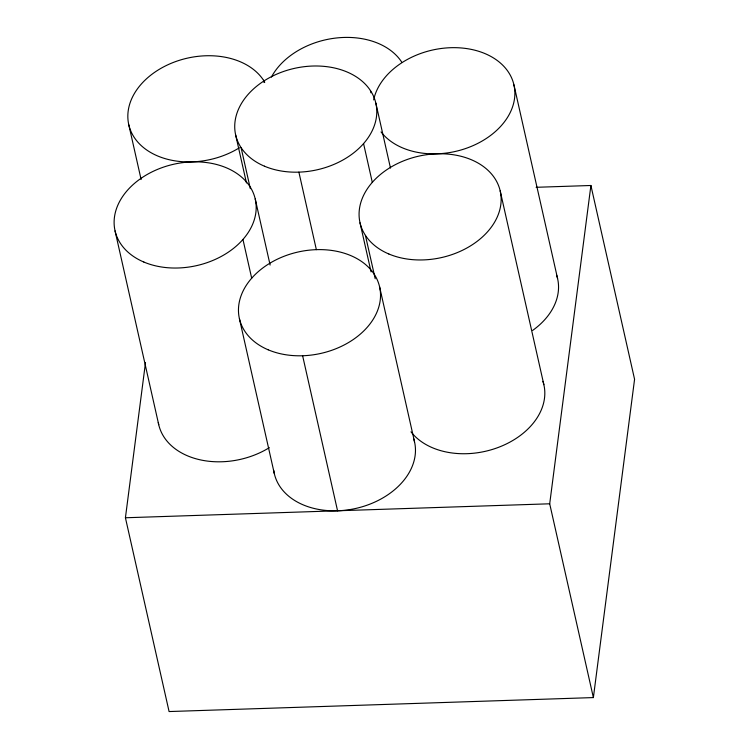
<?xml version="1.0" encoding="UTF-8"?>
<svg xmlns="http://www.w3.org/2000/svg" width="749" height="749" viewBox="0 0 749 749"><rect width="100%" height="100%" fill="white"/><g stroke="black" fill="none" stroke-linecap="round" stroke-linejoin="round"><path stroke-width="1.12" d="M536.115 187.297L590.905 185.49L634.572 379.275L593.377 697.581L169.087 711.55L125.42 517.765L145.493 362.666M593.377 697.581L549.7 503.796L590.905 185.49M125.42 517.765L549.7 503.796M513.917 84.787L557.584 278.562M500.182 190.883L543.858 384.668M375.839 103.109L390.482 168.085M370.427 90.545L370.942 92.829M363.565 143.593L372.3 182.353M379.574 286.727L414.506 441.751M365.428 235.401L375.193 278.722M360.016 222.846L371.064 271.859M298.888 172.139L316.359 249.651M263.545 80.283L264.06 82.568M302.624 355.756L337.556 510.781M255.222 198.953L270.127 265.062M241.084 147.628L250.325 188.664M235.673 135.063L246.458 182.943M242.948 239.437L251.683 278.197M239.408 318.681L274.349 473.714M128.791 124.811L141.121 179.526M115.056 230.907L158.732 424.692M542.95 381.4A71.876 51.971 -12.7 0 1 498.703 447.265A71.876 51.971 -12.7 0 1 410.986 431.827M413.598 438.483A71.876 51.971 -12.7 0 1 356.093 508.374A71.876 51.971 -12.7 0 1 273.731 470.381M556.676 275.304A71.876 51.971 -12.7 0 1 532.651 330.412M269.34 447.649A71.876 51.971 -12.7 0 1 158.292 422.483M271.4 77.1A71.876 51.971 -12.7 0 1 335.852 38.049A71.876 51.971 -12.7 0 1 401.633 61.961M239.399 147.768A71.876 51.971 -12.7 0 1 137.666 141.935A71.876 51.971 -12.7 0 1 167.467 64.957A71.876 51.971 -12.7 0 1 264.762 82.25M373.657 99.898A71.876 51.971 -12.7 0 1 475.755 50.445A71.876 51.971 -12.7 0 1 494.602 132.227A71.876 51.971 -12.7 0 1 381.044 131.946M268.189 349.811A71.876 51.971 -12.7 0 0 380.202 300.377A71.876 51.971 -12.7 0 0 280.079 257.928A71.876 51.971 -12.7 0 0 268.189 349.811M143.836 262.038A71.876 51.971 -12.7 0 0 255.858 212.604A71.876 51.971 -12.7 0 0 155.736 170.154A71.876 51.971 -12.7 0 0 143.836 262.038M388.797 253.967A71.876 51.971 -12.7 0 0 500.819 204.533A71.876 51.971 -12.7 0 0 400.696 162.084A71.876 51.971 -12.7 0 0 388.797 253.967M264.453 166.194A71.876 51.971 -12.7 0 0 376.466 116.76A71.876 51.971 -12.7 0 0 276.344 74.31A71.876 51.971 -12.7 0 0 264.453 166.194"/></g></svg>
